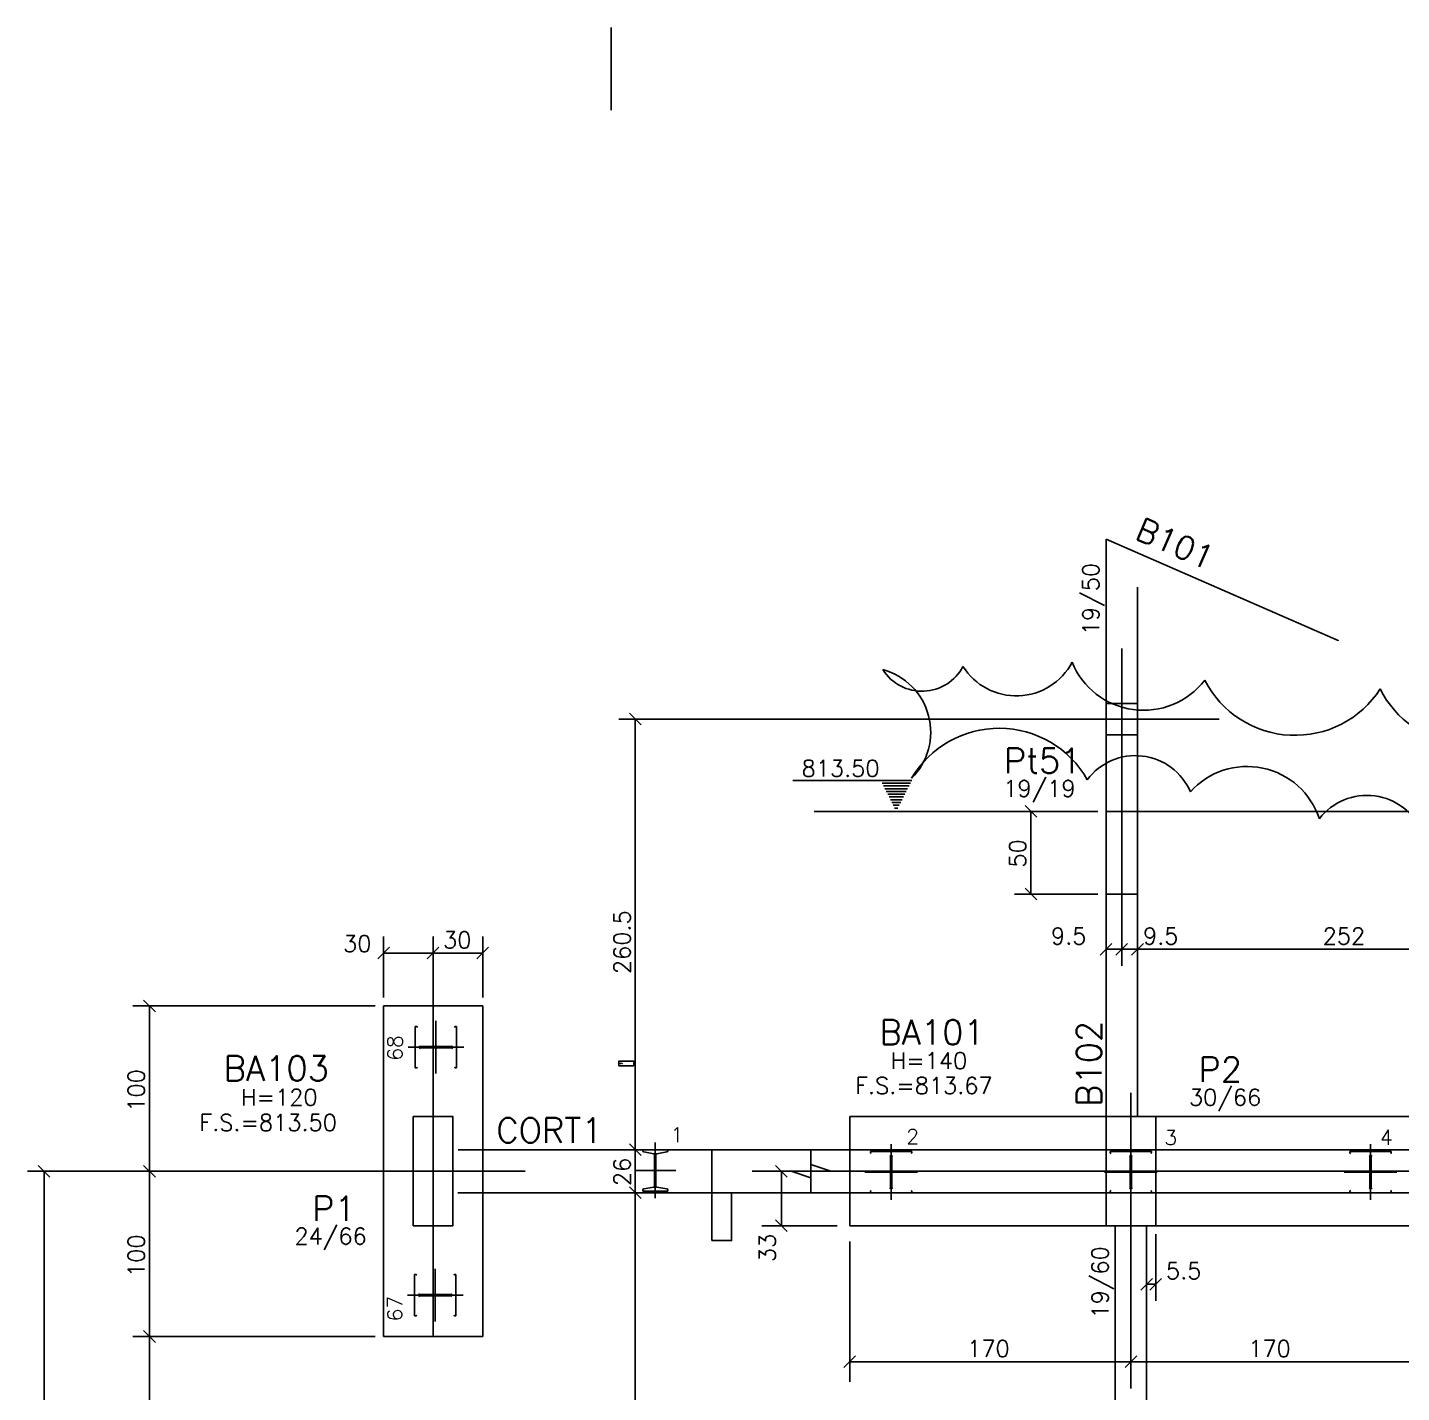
# Model space of a CAD drawing. Extents: x 880 to 5396, y 2011 to 4166.
# Drawn here: x 1280 to 2111, y 3340 to 4166 of the extents above; entities that cross this region are included whole.
import ezdxf

# ---------------------------------------------------------------- set-up
doc = ezdxf.new("R2010")
doc.units = 0
doc.header["$MEASUREMENT"] = 0
doc.linetypes.add('ESTILO_TQS_0005', pattern=[0.4, 0.3, -0.1])
for name, color, linetype in [('1', 1, 'CONTINUOUS'), ('2', 2, 'CONTINUOUS'), ('3', 3, 'CONTINUOUS'), ('4', 4, 'CONTINUOUS'), ('6', 6, 'CONTINUOUS'), ('7', 7, 'CONTINUOUS'), ('8', 8, 'CONTINUOUS'), ('9', 9, 'CONTINUOUS')]:
    doc.layers.add(name, color=color, linetype=linetype)
doc.styles.get("Standard").update_dxf_attribs({"font": 'ROMANS.SHX'})

msp = doc.modelspace()

# ---------------------------------------------------------------- linework, layer by layer
at = {"layer": '1', "linetype": 'Continuous'}
for p, q in [((1555.0315, 3574.062121), (1495.0315, 3574.062121)), ((1495.0315, 3574.062121), (1495.0315, 3374.081772)), ((1555.0315, 3574.062121), (1555.0315, 3374.081772)), ((1777.031636, 3441.0645), (1777.031636, 3507.0645)), ((2117.031486, 3507.0645), (1777.031636, 3507.0645)), ((1540.083998, 3487.0645), (4685.408132, 3487.0645)), ((1540.012714, 3461.0645), (4683.949391, 3461.0645)), ((2117.031486, 3441.0645), (1777.031636, 3441.0645)), ((1495.0315, 3374.081772), (1555.0315, 3374.081772))]:
    msp.add_line(p, q, dxfattribs=at)
msp.add_lwpolyline([(1637.385147, 3537.845838), (1646.329824, 3537.845838), (1646.329824, 3540.709596), (1637.385147, 3540.709596), (1637.385147, 3537.845838)], dxfattribs=at)
at = {"layer": '2', "linetype": 'Continuous'}
for p, q in [((1650.847053, 3744.028966), (1643.775986, 3751.100034)), ((1883.036801, 3695.251005), (1890.107869, 3688.179937)), ((1883.036801, 3645.251005), (1890.107869, 3638.179937)), ((1498.567034, 3609.514435), (1491.495966, 3602.443367)), ((1528.567034, 3609.514435), (1521.495966, 3602.443367)), ((1528.567034, 3609.514435), (1521.495966, 3602.443367)), ((1558.567034, 3609.514435), (1551.495966, 3602.443367)), ((1928.495966, 3604.752559), (1935.567034, 3611.823626)), ((1937.995966, 3604.752559), (1945.067034, 3611.823626)), ((1937.995966, 3604.752559), (1945.067034, 3611.823626)), ((1947.495966, 3604.752559), (1954.567034, 3611.823626)), ((1357.006231, 3570.526587), (1349.935163, 3577.597655)), ((1650.847053, 3483.528966), (1643.775986, 3490.600034)), ((1650.847053, 3483.528966), (1643.775986, 3490.600034)), ((1293.21229, 3470.528966), (1286.141222, 3477.600034)), ((1357.006231, 3470.528966), (1349.935163, 3477.600034)), ((1357.006231, 3470.528966), (1349.935163, 3477.600034)), ((1739.186105, 3470.528981), (1732.115037, 3477.600049)), ((1739.186105, 3470.528981), (1732.115037, 3477.600049)), ((1650.847053, 3457.528966), (1643.775986, 3464.600034)), ((1650.847053, 3457.528966), (1643.775986, 3464.600034)), ((1739.186105, 3437.528966), (1732.115037, 3444.600034)), ((1960.040543, 3409.234478), (1952.969475, 3402.16341)), ((1965.567034, 3409.234478), (1958.495966, 3402.16341)), ((1357.006231, 3370.546238), (1349.935163, 3377.617306)), ((1357.006231, 3370.546238), (1349.935163, 3377.617306)), ((1773.496102, 3355.262826), (1780.56717, 3362.333894)), ((1943.495952, 3355.262826), (1950.56702, 3362.333894)), ((1943.495952, 3355.262826), (1950.56702, 3362.333894))]:
    msp.add_line(p, q, dxfattribs=at)
at = {"layer": '3', "linetype": 'Continuous'}
for p, q in [((1632.776533, 4165.886032), (1632.776533, 4115.886532)), ((1932.0315, 3507.0645), (1932.0315, 3856.389947)), ((1951.0315, 3507.0645), (1951.0315, 3827.372738)), ((1814.509262, 3710.46548), (1742.509277, 3710.46548)), ((1796.595342, 3708.793266), (1813.6732, 3708.793266)), ((1797.431441, 3707.121105), (1812.837101, 3707.121105)), ((1798.267539, 3705.448909), (1812.001039, 3705.448909)), ((1799.103601, 3703.776748), (1811.164941, 3703.776748)), ((1799.939699, 3702.104587), (1810.328843, 3702.104552)), ((1800.775798, 3700.432391), (1809.49278, 3700.432391)), ((1801.611896, 3698.760186), (1808.656682, 3698.760222)), ((1802.447994, 3697.08798), (1807.820584, 3697.088025)), ((1803.284092, 3695.41582), (1806.984486, 3695.41582)), ((1804.120155, 3693.743659), (1806.14837, 3693.743659))]:
    msp.add_line(p, q, dxfattribs=at)
for points in [[(1932.0315, 3856.389947), (2072.443259, 3795.137508), (1932.0315, 3856.389947)], [(1937.503739, 3441.0645), (1937.530792, 2985.5645)], [(1956.530792, 2985.5645), (1956.503739, 3441.0645)]]:
    msp.add_lwpolyline(points, dxfattribs=at)
at = {"layer": '6', "linetype": 'Continuous'}
for p, q in [((1932.0315, 3691.715471), (1951.0315, 3691.715471)), ((1932.0315, 3641.715471), (1932.0315, 3691.715471)), ((1951.0315, 3653.715471), (1951.0315, 3691.715471)), ((1951.0315, 3653.715471), (1951.0315, 3641.715471)), ((1932.0315, 3641.715471), (1951.0315, 3641.715471)), ((1515.007914, 3561.562121), (1514.253827, 3561.562121)), ((1514.253827, 3561.562121), (1514.253827, 3536.562121)), ((1526.753827, 3564.971091), (1526.753827, 3533.153151)), ((1539.253827, 3561.562121), (1538.49974, 3561.562121)), ((1539.253827, 3536.562121), (1539.253827, 3561.562121)), ((1509.905022, 3549.062121), (1543.602632, 3549.062121)), ((1536.219057, 3549.455621), (1517.28974, 3549.455621)), ((1517.28974, 3548.668621), (1536.217914, 3548.668621)), ((1514.253827, 3536.562121), (1515.007914, 3536.562121)), ((1538.49974, 3536.562121), (1539.253827, 3536.562121)), ((1659.395029, 3457.715695), (1659.395029, 3491.413305)), ((1802.031636, 3456.715695), (1802.031636, 3490.413305)), ((1947.031486, 3456.717141), (1947.031486, 3490.414751)), ((2092.031486, 3456.718586), (2092.031486, 3490.416196)), ((1666.915029, 3487.0645), (1651.875029, 3487.0645)), ((1651.875029, 3487.0645), (1651.875029, 3486.310413)), ((1652.35796, 3485.701774), (1658.518598, 3484.637226)), ((1659.001529, 3484.02973), (1659.001529, 3465.100413)), ((1659.788529, 3465.100413), (1659.788529, 3484.028587)), ((1660.27146, 3484.637226), (1666.432098, 3485.701774)), ((1666.915029, 3486.310413), (1666.915029, 3487.0645)), ((1693.54388, 3462.0645), (1693.54388, 3487.0645)), ((1707.54388, 3487.0645), (1693.54388, 3487.0645)), ((1814.531636, 3486.0645), (1789.531636, 3486.0645)), ((1789.531636, 3486.0645), (1789.531636, 3485.310413)), ((1801.638136, 3483.02973), (1801.638136, 3464.100413)), ((1802.425136, 3464.100413), (1802.425136, 3483.028587)), ((1814.531636, 3485.310413), (1814.531636, 3486.0645)), ((1959.531486, 3486.065946), (1934.531486, 3486.065946)), ((1934.531486, 3486.065946), (1934.531486, 3485.311859)), ((1946.637986, 3483.031176), (1946.637986, 3464.101859)), ((1947.424986, 3464.101859), (1947.424986, 3483.030033)), ((1959.531486, 3485.311859), (1959.531486, 3486.065946)), ((2104.531486, 3486.067391), (2079.531486, 3486.067391)), ((2079.531486, 3486.067391), (2079.531486, 3485.313304)), ((2091.637986, 3483.032622), (2091.637986, 3464.103304)), ((2092.424986, 3464.103304), (2092.424986, 3483.031478)), ((2104.531486, 3485.313304), (2104.531486, 3486.067391)), ((1646.88606, 3474.5645), (1671.903999, 3474.5645)), ((1786.122666, 3473.5645), (1817.940605, 3473.5645)), ((1931.122517, 3473.565946), (1962.940456, 3473.565946)), ((2076.122517, 3473.567391), (2107.940456, 3473.567391)), ((1651.875029, 3462.818587), (1651.875029, 3462.0645)), ((1651.875029, 3462.0645), (1666.915029, 3462.0645)), ((1658.518598, 3464.491774), (1652.35796, 3463.427226)), ((1666.432098, 3463.427226), (1660.27146, 3464.491774)), ((1666.915029, 3462.0645), (1666.915029, 3462.818587)), ((1693.54388, 3432.0645), (1693.54388, 3462.0645)), ((1705.54388, 3432.0645), (1705.54388, 3461.0645)), ((1789.531636, 3461.818587), (1789.531636, 3461.0645)), ((1789.531636, 3461.0645), (1814.531636, 3461.0645)), ((1814.531636, 3461.0645), (1814.531636, 3461.818587)), ((1934.531486, 3461.820033), (1934.531486, 3461.065946)), ((1934.531486, 3461.065946), (1959.531486, 3461.065946)), ((1959.531486, 3461.065946), (1959.531486, 3461.820033)), ((2079.531486, 3461.821478), (2079.531486, 3461.067391)), ((2079.531486, 3461.067391), (2104.531486, 3461.067391)), ((2104.531486, 3461.067391), (2104.531486, 3461.821478)), ((1514.596771, 3411.581772), (1513.842684, 3411.581772)), ((1513.842684, 3411.581772), (1513.842684, 3386.581772)), ((1526.342684, 3414.990742), (1526.342684, 3383.172803)), ((1538.842684, 3411.581772), (1538.088597, 3411.581772)), ((1538.842684, 3386.581772), (1538.842684, 3411.581772)), ((1509.493879, 3399.081772), (1543.191489, 3399.081772)), ((1535.807914, 3399.475272), (1516.878597, 3399.475272)), ((1516.878597, 3398.688272), (1535.806771, 3398.688272)), ((1513.842684, 3386.581772), (1514.596771, 3386.581772)), ((1538.088597, 3386.581772), (1538.842684, 3386.581772))]:
    msp.add_line(p, q, dxfattribs=at)
for centre, radius, start, end in [((1515.007914, 3560.937121), 0.625, 13.138774, 90), ((1538.49974, 3560.937121), 0.625, 90, 166.861226), ((1517.28974, 3550.080621), 0.625, 193.138774, 270), ((1517.28974, 3548.043621), 0.625, 90, 166.861226), ((1536.217912, 3550.080622), 0.625002, 269.895004, 346.861148), ((1536.217914, 3548.043621), 0.625, 13.138774, 90), ((1515.007914, 3537.187121), 0.625, 270, 346.861226), ((1538.49974, 3537.187121), 0.625, 193.138774, 270), ((1652.500029, 3486.310413), 0.625, 180, 256.861226), ((1658.376528, 3484.028585), 0.625002, 359.895004, 76.861148), ((1660.413529, 3484.028587), 0.625, 103.138774, 180), ((1666.290029, 3486.310413), 0.625, 283.138774, 0), ((1790.156636, 3485.310413), 0.625, 180, 256.861226), ((1801.013134, 3483.028585), 0.625002, 359.895004, 76.861148), ((1803.050136, 3483.028587), 0.625, 103.138774, 180), ((1813.906636, 3485.310413), 0.625, 283.138774, 0), ((1935.156486, 3485.311859), 0.625, 180, 256.861226), ((1946.012985, 3483.030031), 0.625002, 359.895004, 76.861148), ((1948.049986, 3483.030033), 0.625, 103.138774, 180), ((1958.906486, 3485.311859), 0.625, 283.138774, 0), ((2080.156486, 3485.313304), 0.625, 180, 256.861226), ((2091.012985, 3483.031476), 0.625002, 359.895004, 76.861148), ((2093.049986, 3483.031478), 0.625, 103.138774, 180), ((2103.906486, 3485.313304), 0.625, 283.138774, 0), ((1652.500029, 3462.818587), 0.625, 103.138774, 180), ((1658.376529, 3465.100413), 0.625, 283.138774, 0), ((1660.413529, 3465.100413), 0.625, 180, 256.861226), ((1666.290029, 3462.818587), 0.625, 0, 76.861226), ((1790.156636, 3461.818587), 0.625, 103.138774, 180), ((1801.013136, 3464.100413), 0.625, 283.138774, 0), ((1803.050136, 3464.100413), 0.625, 180, 256.861226), ((1813.906636, 3461.818587), 0.625, 0, 76.861226), ((1935.156486, 3461.820033), 0.625, 103.138774, 180), ((1946.012986, 3464.101859), 0.625, 283.138774, 0), ((1948.049986, 3464.101859), 0.625, 180, 256.861226), ((1958.906486, 3461.820033), 0.625, 0, 76.861226), ((2080.156486, 3461.821478), 0.625, 103.138774, 180), ((2091.012986, 3464.103304), 0.625, 283.138774, 0), ((2093.049986, 3464.103304), 0.625, 180, 256.861226), ((2103.906486, 3461.821478), 0.625, 0, 76.861226), ((1514.596771, 3410.956772), 0.625, 13.138774, 90), ((1538.088597, 3410.956772), 0.625, 90, 166.861226), ((1516.878597, 3400.100272), 0.625, 193.138774, 270), ((1535.806769, 3400.100274), 0.625002, 269.895004, 346.861148), ((1516.878597, 3398.063272), 0.625, 90, 166.861226), ((1535.806771, 3398.063272), 0.625, 13.138774, 90), ((1514.596771, 3387.206772), 0.625, 270, 346.861226), ((1538.088597, 3387.206772), 0.625, 193.138774, 270)]:
    msp.add_arc(centre, radius, start, end, dxfattribs=at)
at = {"layer": '7', "linetype": 'Continuous'}
for points in [[(1932.0315, 3738.0645), (1951.0315, 3738.0645), (1951.0315, 3757.0645), (1932.0315, 3757.0645), (1932.0315, 3738.0645)], [(1513.0315, 3441.0645), (1537.0315, 3441.0645), (1537.0315, 3507.0645), (1513.0315, 3507.0645), (1513.0315, 3441.0645)], [(1932.0315, 3441.0645), (1962.0315, 3441.0645), (1962.0315, 3507.0645), (1932.0315, 3507.0645), (1932.0315, 3441.0645)]]:
    msp.add_lwpolyline(points, dxfattribs=at)
at = {"layer": '8', "linetype": 'Continuous'}
for points in [[(1932.0315, 3691.715471), (1951.0315, 3691.715471), (1951.0315, 3641.715471), (1932.0315, 3641.715471), (1932.0315, 3691.715471)], [(1693.54388, 3432.0645), (1705.54388, 3432.0645), (1705.54388, 3461.0645), (1753.54388, 3461.0645), (1753.54388, 3487.0645), (1707.54388, 3487.0645), (1693.54388, 3487.0645), (1693.54388, 3432.0645)]]:
    msp.add_lwpolyline(points, dxfattribs=at)
at = {"layer": '9', "linetype": 'Continuous'}
for p, q in [((1941.5315, 3790.179382), (1941.5315, 3598.288092)), ((2000.403075, 3747.5645), (1637.31152, 3747.5645)), ((1647.31152, 3487.0645), (1647.31152, 3747.5645)), ((1927.0315, 3691.715471), (1755.476552, 3691.715471)), ((1886.572335, 3691.715471), (1886.572335, 3641.715471)), ((1927.0315, 3641.715471), (1876.572335, 3641.715471)), ((1495.0315, 3579.062121), (1495.0315, 3615.978901)), ((1525.0315, 3512.0645), (1525.0315, 3615.978901)), ((1555.0315, 3579.062121), (1555.0315, 3615.978901)), ((1932.0315, 3620.584433), (1932.0315, 3598.288092)), ((1932.0315, 3608.288092), (1941.5315, 3608.288092)), ((1941.5315, 3608.288092), (1951.0315, 3608.288092)), ((1951.0315, 3608.288092), (2203.0315, 3608.288092)), ((1525.0315, 3605.978901), (1495.0315, 3605.978901)), ((1555.0315, 3605.978901), (1525.0315, 3605.978901)), ((1490.0315, 3574.062121), (1343.470697, 3574.062121)), ((1353.470697, 3474.0645), (1353.470697, 3574.062121)), ((1947.031486, 3342.555775), (1947.031486, 3521.378789)), ((1748.54388, 3487.0645), (1637.31152, 3487.0645)), ((1647.31152, 3461.0645), (1647.31152, 3487.0645)), ((1348.470697, 3474.0645), (1279.676756, 3474.0645)), ((1289.676756, 2885.0645), (1289.676756, 3474.0645)), ((1580.605781, 3474.0645), (1343.470697, 3474.0645)), ((1353.470697, 3374.081772), (1353.470697, 3474.0645)), ((1717.988493, 3474.064515), (1745.650571, 3474.064515)), ((1748.176922, 3474.064515), (1724.398591, 3474.064515)), ((2876.984063, 3474.064515), (1734.521193, 3474.064515)), ((1735.650571, 3441.0645), (1735.650571, 3474.064515)), ((1647.31152, 2982.5645), (1647.31152, 3461.0645)), ((1723.875243, 3441.0645), (1769.310771, 3441.0645)), ((1962.0315, 3436.0645), (1962.0315, 3395.698944)), ((1777.031636, 3346.758507), (1777.031636, 3431.509925)), ((1956.505009, 3414.674483), (1956.505009, 3395.698944)), ((1962.0315, 3405.698944), (1956.505009, 3405.698944)), ((1490.0315, 3374.081772), (1343.470697, 3374.081772)), ((1353.470697, 3125.081772), (1353.470697, 3374.081772)), ((1777.031636, 3358.79836), (1947.031486, 3358.79836)), ((1947.031486, 3358.79836), (2117.031486, 3358.79836))]:
    msp.add_line(p, q, dxfattribs=at)
at = {"layer": '9', "linetype": 'ESTILO_TQS_0005'}
for p, q in [((2157.894212, 3691.715471), (1951.0315, 3691.715471)), ((1525.0315, 3603.511065), (1525.0315, 3374.081772))]:
    msp.add_line(p, q, dxfattribs=at)
at = {"layer": '9', "linetype": 'Continuous'}
msp.add_lwpolyline([(1753.54388, 3462.0645), (1753.54388, 3470.064515), (1741.54388, 3474.0645), (1765.543879, 3474.0645), (1753.54388, 3478.064508), (1753.54388, 3486.0645)], dxfattribs=at)
for centre, radius, start, end in [((1877.730858, 3799.695725), 38.125, 212.245954, 332.245954), ((1954.744566, 3799.629457), 46.75, 202.231257, 322.231257), ((1820.704006, 3792.386613), 28, 212.260502, 332.260502), ((1786.736487, 3739.586134), 39.228529, 314.793063, 74.793063), ((2046.269512, 3799.086281), 61.375, 207.237464, 327.237464), ((2150.796346, 3791.397772), 58.75, 205.751552, 325.751552), ((1867.270466, 3680.619448), 61.375, 29.524097, 149.524097), ((1949.732847, 3689.190637), 36.25, 23.280561, 143.280561), ((2017.341043, 3672.877242), 46, 18.233192, 138.233192), ((2089.762751, 3665.166262), 36.25, 22.428051, 142.428051)]:
    msp.add_arc(centre, radius, start, end, dxfattribs=at)

# ---------------------------------------------------------------- texts
at = {"layer": '1', "linetype": 'Continuous'}
msp.add_text('C:\\Users\\Werebe\\OneDrive\\Jair\\TQS\\TQS\\Logo\\ALIMONTI.JPG', height=0.051139, dxfattribs=at).set_placement((1637.465011, 3539.277717))
at = {"layer": '2', "linetype": 'Continuous'}
for s, p in [('50', (1883.572335, 3657.715471)), ('260.5', (1644.31152, 3593.3145)), ('100', (1350.470697, 3510.06331)), ('26', (1644.31152, 3465.0645)), ('100', (1350.470697, 3410.073136)), ('33', (1732.189903, 3419.071475))]:
    msp.add_text(s, height=10, rotation=90, dxfattribs=at).set_placement(p)
for s, p in [('30', (1470.553175, 3606.7305)), ('30', (1531.0315, 3608.978901)), ('9.5', (1898.69817, 3611.288092)), ('9.5', (1954.36483, 3611.288092)), ('252', (2063.0315, 3611.288092)), ('5.5', (1968.268171, 3408.843022)), ('170', (1848.031561, 3361.79836)), ('170', (2018.031486, 3361.79836))]:
    msp.add_text(s, height=10, dxfattribs=at).set_placement(p)
at = {"layer": '3', "linetype": 'Continuous'}
for s, height, rotation, p in [('19/50', 10, 90, (1927.808003, 3798.287603)), ('68', 9, 90, (1506.483399, 3540.860158)), ('19/60', 10, 90.003381, (1933.433454, 3384.969504)), ('67', 9, 90, (1506.374055, 3383.27933))]:
    msp.add_text(s, height=height, rotation=rotation, dxfattribs=at).set_placement(p)
for s, height, p in [('813.50', 10, (1747.868251, 3712.732461)), ('19/19', 10, (1869.848784, 3700.552656)), ('H=140', 10, (1801.780327, 3535.899225)), ('H=120', 10, (1408.893146, 3513.778596)), ('F.S.=813.67', 10, (1780.293518, 3520.858459)), ('30/66', 10, (1982.162225, 3513.747097)), ('F.S.=813.50', 10, (1383.670292, 3498.505182)), ('1', 9, (1668.623807, 3491.553666)), ('2', 9, (1811.260414, 3490.553666)), ('3', 9, (1967.333695, 3489.956766)), ('4', 9, (2097.685735, 3489.993801)), ('24/66', 10, (1441.148592, 3429.784578))]:
    msp.add_text(s, height=height, dxfattribs=at).set_placement(p)
at = {"layer": '4', "linetype": 'Continuous'}
for s, height, rotation, p in [('B101', 14, 336.431, (1948.759225, 3857.011183)), ('B102', 15, 90, (1929.171935, 3512.98675))]:
    msp.add_text(s, height=height, rotation=rotation, dxfattribs=at).set_placement(p)
for s, p in [('Pt51', (1870.243913, 3714.893708)), ('BA101', (1794.982463, 3550.619994)), ('BA103', (1398.377088, 3528.785379)), ('P2', (1987.898333, 3528.109751)), ('CORT1', (1563.243049, 3491.308639)), ('P1', (1451.878953, 3443.959166))]:
    msp.add_text(s, height=15, dxfattribs=at).set_placement(p)

doc.saveas('drawing.dxf')
